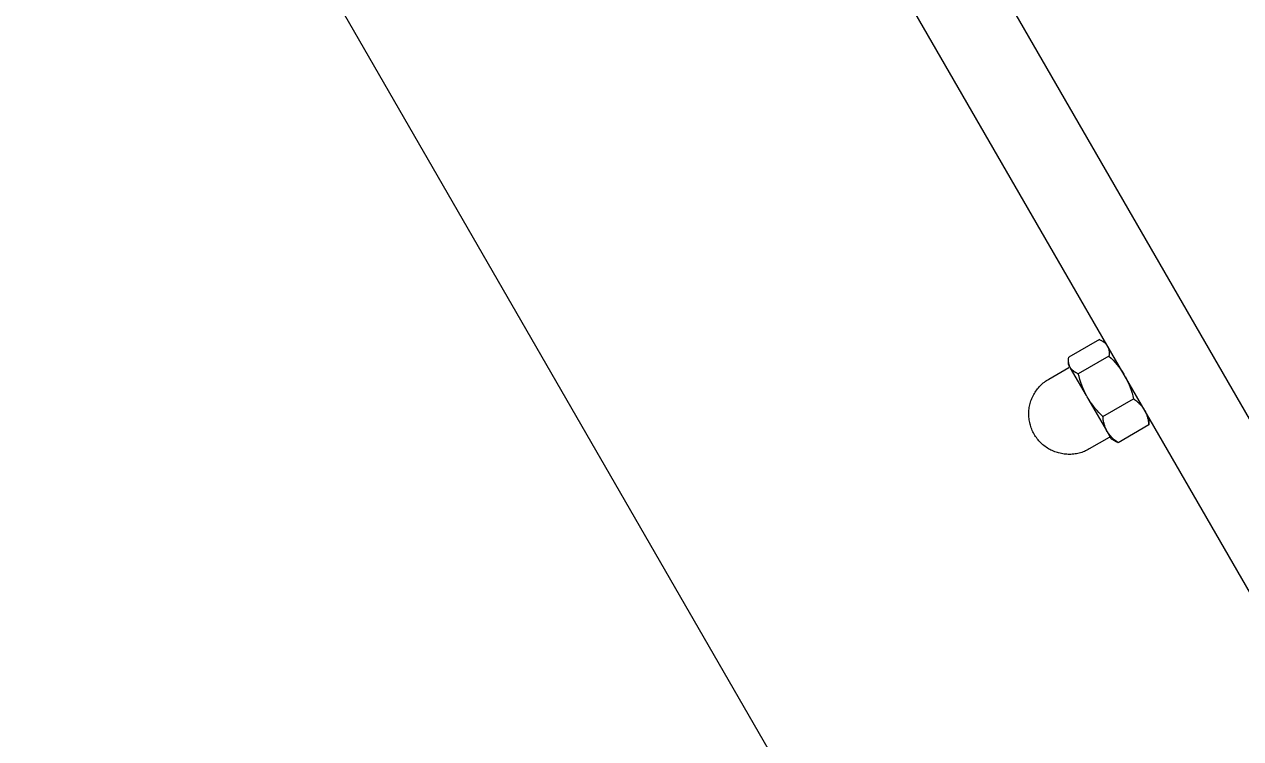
# Model space of a CAD drawing. Header units: inches. Extents: x -6 to 195, y -3 to 126.
# Drawn here: x 2.565 to 7.013, y 57.329 to 59.942 of the extents above; entities that cross this region are included whole.
import ezdxf

# ---------------------------------------------------------------- set-up
doc = ezdxf.new("R2010")
doc.units = ezdxf.units.IN
doc.layers.add('ZANO_R', color=7, linetype='Continuous', lineweight=0)
doc.layers.add('ZANO_W', color=1, linetype='Continuous', lineweight=0)
doc.styles.get("Standard").update_dxf_attribs({"font": 'arial.ttf'})
doc.dimstyles.new('amerykanie', dxfattribs={"dimtxt": 50, "dimasz": 50, "dimexe": 0.5, "dimexo": 0.5, "dimgap": 1, "dimtad": 1, "dimdec": 0, "dimzin": 0, "dimlunit": 5, "dimtxsty": 'Standard', "dimcen": 0.09, "dimclrd": 1, "dimclre": 1, "dimclrt": 1, "dimazin": 0, "dimtfac": 1, "dimtdec": 0, "dimtmove": 0, "dimatfit": 3, "dimfxl": 1, "dimtzin": 0, "dimarcsym": 1})

# ---------------------------------------------------------------- blocks, each defined once
blk = doc.blocks.new('*D380')
at = {"layer": 'ZANO_W', "color": 1, "lineweight": -2}
for p, q in [((11.4782, 46.5602), (14.3373, 41.6055)), ((73.8562, 46.5465), (70.9949, 41.5931))]:
    blk.add_line(p, q, dxfattribs=at)
blk.add_arc((42.6553, -7.4676), 57.1576, 60.98989, 118.98503, dxfattribs=at)
at = {"layer": 'ZANO_W', "color": 1}
for points in [[(14.8758, 42.6758), (15.0399, 42.3857), (14.0874, 42.0385)], [(70.2926, 42.3736), (70.4568, 42.6637), (71.245, 42.026)]]:
    blk.add_solid(points, dxfattribs=at)
at = {"layer": 'ZANO_W', "color": 1, "insert": (42.6681, 51.0302), "char_height": 1.625, "attachment_point": 5, "rotation": 359.9875}
blk.add_mtext("60%%d0'", dxfattribs=at)
blk = doc.blocks.new('*D383')
at = {"layer": 'ZANO_W', "color": 1, "lineweight": -2}
for p, q in [((3.0918, 62.2982), (-3.4798, 58.506)), ((-2.5469, 57.8898), (5.3084, 44.2771)), ((11.9467, 46.9533), (5.3751, 43.1611))]:
    blk.add_line(p, q, dxfattribs=at)
at = {"layer": 'ZANO_W', "color": 1}
for points in [[(-2.4026, 57.9731), (-2.6913, 57.8065), (-3.0467, 58.7559)], [(5.164, 44.1938), (5.4527, 44.3604), (5.8082, 43.411)]]:
    blk.add_solid(points, dxfattribs=at)
at = {"layer": 'ZANO_W', "color": 1, "insert": (2.5415, 51.7533), "char_height": 1.625, "attachment_point": 5, "rotation": 299.9875}
blk.add_mtext('17 11/16', dxfattribs=at)

msp = doc.modelspace()

# ---------------------------------------------------------------- linework, layer by layer
at = {"layer": 'ZANO_R'}
for p, q in [((4.47918, 62.94243), (13.17966, 47.86515)), ((12.79684, 47.89839), (4.33548, 62.56131)), ((2.76688, 61.65614), (11.22824, 46.99322)), ((6.49612, 58.78894), (6.38408, 58.72429)), ((6.49612, 58.78894), (6.49798, 58.78823)), ((6.49798, 58.78823), (6.49983, 58.78747)), ((6.49983, 58.78747), (6.50165, 58.78664)), ((6.50165, 58.78664), (6.50343, 58.78576)), ((6.50343, 58.78576), (6.50519, 58.78481)), ((6.50519, 58.78481), (6.50692, 58.78381)), ((6.50692, 58.78381), (6.50861, 58.78275)), ((6.50861, 58.78275), (6.51027, 58.78164)), ((6.50975, 58.78197), (6.51969, 58.77623)), ((6.51027, 58.78164), (6.51189, 58.78048)), ((6.51189, 58.78048), (6.51347, 58.77926)), ((6.51347, 58.77926), (6.51501, 58.77798)), ((6.51501, 58.77798), (6.51651, 58.77666)), ((6.51651, 58.77666), (6.51796, 58.77529)), ((6.51796, 58.77529), (6.51937, 58.77388)), ((6.51937, 58.77388), (6.52072, 58.77241)), ((6.52072, 58.77241), (6.52203, 58.77091)), ((6.52203, 58.77091), (6.52329, 58.76936)), ((6.52329, 58.76936), (6.5245, 58.76777)), ((6.52696, 58.76343), (6.52773, 58.7615)), ((6.52773, 58.7615), (6.52845, 58.75955)), ((6.52845, 58.75955), (6.52909, 58.75757)), ((6.52909, 58.75757), (6.52967, 58.75558)), ((6.52967, 58.75558), (6.53017, 58.75356)), ((6.38315, 58.71326), (6.38322, 58.7152)), ((6.38316, 58.71132), (6.38315, 58.71326)), ((6.38323, 58.70939), (6.38316, 58.71132)), ((6.38319, 58.71088), (6.38322, 58.71265)), ((6.38322, 58.70912), (6.38319, 58.71088)), ((6.38322, 58.7152), (6.38335, 58.71713)), ((6.38329, 58.71006), (6.38329, 58.71238)), ((6.38335, 58.71713), (6.38356, 58.71906)), ((6.38354, 58.71906), (6.38408, 58.72429)), ((6.53082, 58.72879), (6.41879, 58.66414)), ((6.53017, 58.75356), (6.53061, 58.75153)), ((6.53061, 58.75153), (6.53098, 58.74948)), ((6.53115, 58.73085), (6.53082, 58.72879)), ((6.53082, 58.72879), (6.53851, 58.72137)), ((6.53098, 58.74948), (6.53128, 58.74743)), ((6.53142, 58.73291), (6.53115, 58.73085)), ((6.53128, 58.74743), (6.53152, 58.74536)), ((6.53161, 58.73498), (6.53142, 58.73291)), ((6.53152, 58.74536), (6.53168, 58.74329)), ((6.53173, 58.73705), (6.53161, 58.73498)), ((6.53168, 58.74329), (6.53176, 58.74121)), ((6.53178, 58.73913), (6.53173, 58.73705)), ((6.53176, 58.74121), (6.53178, 58.73913)), ((6.53851, 58.72137), (6.54595, 58.71369)), ((6.54595, 58.71369), (6.55313, 58.70578)), ((6.31148, 58.64472), (6.38412, 58.68663)), ((6.38331, 58.70735), (6.38322, 58.70912)), ((6.38336, 58.70745), (6.38323, 58.70939)), ((6.38329, 58.69752), (6.38329, 58.70758)), ((6.38832, 58.6888), (6.38329, 58.69752)), ((6.38346, 58.70559), (6.38331, 58.70735)), ((6.38357, 58.70552), (6.38336, 58.70745)), ((6.38367, 58.70384), (6.38346, 58.70559)), ((6.38384, 58.7036), (6.38357, 58.70552)), ((6.38394, 58.70209), (6.38367, 58.70384)), ((6.38417, 58.70169), (6.38384, 58.7036)), ((6.38427, 58.70036), (6.38394, 58.70209)), ((6.38412, 58.68663), (6.38623, 58.69225)), ((6.38458, 58.6998), (6.38417, 58.70169)), ((6.38466, 58.69864), (6.38427, 58.70036)), ((6.38505, 58.69792), (6.38458, 58.6998)), ((6.3851, 58.69693), (6.38466, 58.69864)), ((6.38558, 58.69605), (6.38505, 58.69792)), ((6.38561, 58.69524), (6.3851, 58.69693)), ((6.38618, 58.69421), (6.38558, 58.69605)), ((6.38685, 58.69239), (6.38618, 58.69421)), ((6.38757, 58.69059), (6.38685, 58.69239)), ((6.3882, 58.68912), (6.38736, 58.69083)), ((6.38836, 58.68882), (6.38757, 58.69059)), ((6.38925, 58.68718), (6.38835, 58.68881)), ((6.39029, 58.68547), (6.38929, 58.68712)), ((6.39039, 58.68521), (6.39025, 58.68545)), ((6.39149, 58.68374), (6.3903, 58.68548)), ((6.39145, 58.68382), (6.3904, 58.6853)), ((6.44879, 58.58401), (6.39049, 58.68505)), ((6.39254, 58.68238), (6.39145, 58.68382)), ((6.39369, 58.68098), (6.39254, 58.68238)), ((6.39424, 58.68037), (6.39305, 58.68172)), ((6.39488, 58.67962), (6.39369, 58.68098)), ((6.39547, 58.67906), (6.39424, 58.68037)), ((6.39612, 58.6783), (6.39488, 58.67962)), ((6.39675, 58.67779), (6.39547, 58.67906)), ((6.39741, 58.67702), (6.39612, 58.6783)), ((6.39806, 58.67656), (6.39675, 58.67779)), ((6.39873, 58.67579), (6.39741, 58.67702)), ((6.39942, 58.67538), (6.39806, 58.67656)), ((6.4001, 58.67461), (6.39873, 58.67579)), ((6.40082, 58.67424), (6.39942, 58.67538)), ((6.40152, 58.67347), (6.4001, 58.67461)), ((6.40225, 58.67315), (6.40082, 58.67424)), ((6.40296, 58.67238), (6.40152, 58.67347)), ((6.40372, 58.67211), (6.40225, 58.67315)), ((6.40445, 58.67135), (6.40296, 58.67238)), ((6.40522, 58.67112), (6.40372, 58.67211)), ((6.40597, 58.67036), (6.40445, 58.67135)), ((6.40675, 58.67017), (6.40522, 58.67112)), ((6.40752, 58.66943), (6.40597, 58.67036)), ((6.40831, 58.66928), (6.40675, 58.67017)), ((6.40911, 58.66856), (6.40752, 58.66943)), ((6.41072, 58.66774), (6.40911, 58.66856)), ((6.41236, 58.66697), (6.41072, 58.66774)), ((6.41403, 58.66627), (6.41236, 58.66697)), ((6.41879, 58.66414), (6.41404, 58.66628)), ((6.55313, 58.70578), (6.56006, 58.69763)), ((6.56006, 58.69763), (6.56671, 58.68927)), ((6.56671, 58.68927), (6.57309, 58.68069)), ((6.57309, 58.68069), (6.57918, 58.67191)), ((6.57918, 58.67191), (6.58499, 58.66293)), ((6.27972, 58.62007), (6.2833, 58.62361)), ((6.2833, 58.62361), (6.28701, 58.62703)), ((6.28701, 58.62703), (6.29083, 58.63032)), ((6.29083, 58.63032), (6.29476, 58.63348)), ((6.29476, 58.63348), (6.29879, 58.6365)), ((6.29879, 58.6365), (6.30293, 58.63939)), ((6.30293, 58.63939), (6.30716, 58.64213)), ((6.30716, 58.64213), (6.31148, 58.64472)), ((6.42143, 58.6535), (6.41879, 58.66414)), ((6.42443, 58.64294), (6.42143, 58.6535)), ((6.42779, 58.6325), (6.42443, 58.64294)), ((6.4315, 58.62218), (6.42779, 58.6325)), ((6.43556, 58.61199), (6.4315, 58.62218)), ((6.59087, 58.65276), (6.59577, 58.64322)), ((6.59577, 58.64322), (6.60035, 58.63352)), ((6.60035, 58.63352), (6.60461, 58.62368)), ((6.60461, 58.62368), (6.60855, 58.6137)), ((6.24921, 58.57415), (6.25125, 58.57876)), ((6.25125, 58.57876), (6.25344, 58.5833)), ((6.25344, 58.5833), (6.25578, 58.58776)), ((6.25578, 58.58776), (6.25828, 58.59214)), ((6.25828, 58.59214), (6.26093, 58.59644)), ((6.26093, 58.59644), (6.26371, 58.60063)), ((6.26371, 58.60063), (6.26665, 58.60474)), ((6.26665, 58.60474), (6.26972, 58.60873)), ((6.26972, 58.60873), (6.27292, 58.61263)), ((6.27292, 58.61263), (6.27626, 58.61641)), ((6.27626, 58.61641), (6.27972, 58.62007)), ((6.43997, 58.60194), (6.43556, 58.61199)), ((6.44472, 58.59205), (6.43997, 58.60194)), ((6.44979, 58.58232), (6.44472, 58.59205)), ((6.45165, 58.57905), (6.44977, 58.58231)), ((6.45698, 58.57039), (6.45165, 58.57905)), ((6.60855, 58.6137), (6.61215, 58.6036)), ((6.61215, 58.6036), (6.61541, 58.59339)), ((6.61541, 58.59339), (6.61834, 58.58307)), ((6.61834, 58.58307), (6.62092, 58.57266)), ((6.23825, 58.5303), (6.2388, 58.53532)), ((6.2388, 58.53532), (6.23951, 58.54031)), ((6.23951, 58.54031), (6.2404, 58.54527)), ((6.2404, 58.54527), (6.24145, 58.5502)), ((6.24145, 58.5502), (6.24267, 58.55509)), ((6.24267, 58.55509), (6.24406, 58.55994)), ((6.24406, 58.55994), (6.24562, 58.56473)), ((6.24562, 58.56473), (6.24733, 58.56947)), ((6.24733, 58.56947), (6.24921, 58.57415)), ((6.52264, 58.45604), (6.45472, 58.57373)), ((6.46258, 58.5619), (6.45698, 58.57039)), ((6.46845, 58.55359), (6.46258, 58.5619)), ((6.47458, 58.54547), (6.46845, 58.55359)), ((6.48096, 58.53755), (6.47458, 58.54547)), ((6.48759, 58.52984), (6.48096, 58.53755)), ((6.50889, 58.50801), (6.62092, 58.57266)), ((6.62092, 58.57266), (6.62465, 58.57013)), ((6.62465, 58.57013), (6.62829, 58.56747)), ((6.62829, 58.56747), (6.63184, 58.56468)), ((6.63184, 58.56468), (6.63529, 58.56178)), ((6.63529, 58.56178), (6.63864, 58.55877)), ((6.63864, 58.55877), (6.64189, 58.55564)), ((6.64189, 58.55564), (6.64503, 58.5524)), ((6.64503, 58.5524), (6.64806, 58.54906)), ((6.64806, 58.54906), (6.65097, 58.54562)), ((6.65097, 58.54562), (6.65376, 58.54208)), ((6.65376, 58.54208), (6.65643, 58.53844)), ((6.65643, 58.53844), (6.65898, 58.53472)), ((6.23764, 58.5152), (6.23767, 58.52024)), ((6.23779, 58.51016), (6.23764, 58.5152)), ((6.23767, 58.52024), (6.23788, 58.52528)), ((6.2381, 58.50513), (6.23779, 58.51016)), ((6.23788, 58.52528), (6.23825, 58.5303)), ((6.23859, 58.50011), (6.2381, 58.50513)), ((6.23924, 58.49511), (6.23859, 58.50011)), ((6.24007, 58.49014), (6.23924, 58.49511)), ((6.24107, 58.4852), (6.24007, 58.49014)), ((6.49445, 58.52234), (6.48759, 58.52984)), ((6.50156, 58.51506), (6.49445, 58.52234)), ((6.50889, 58.50801), (6.50156, 58.51506)), ((6.50919, 58.50359), (6.50889, 58.50801)), ((6.50964, 58.49917), (6.50919, 58.50359)), ((6.51025, 58.49478), (6.50964, 58.49917)), ((6.511, 58.49041), (6.51025, 58.49478)), ((6.51191, 58.48607), (6.511, 58.49041)), ((6.66251, 58.52861), (6.66446, 58.52454)), ((6.66446, 58.52454), (6.66628, 58.52042)), ((6.66628, 58.52042), (6.66795, 58.51623)), ((6.66795, 58.51623), (6.66948, 58.51198)), ((6.66948, 58.51198), (6.67086, 58.50769)), ((6.67086, 58.50769), (6.67209, 58.50335)), ((6.67209, 58.50335), (6.67317, 58.49897)), ((6.67317, 58.49897), (6.67411, 58.49456)), ((6.67411, 58.49456), (6.67489, 58.49012)), ((6.67489, 58.49012), (6.67552, 58.48565)), ((6.67711, 58.48852), (6.67704, 58.48555)), ((6.67711, 58.50343), (6.6771, 58.48852)), ((6.24223, 58.48029), (6.24107, 58.4852)), ((6.24356, 58.47543), (6.24223, 58.48029)), ((6.24506, 58.47062), (6.24356, 58.47543)), ((6.24672, 58.46586), (6.24506, 58.47062)), ((6.24854, 58.46116), (6.24672, 58.46586)), ((6.25052, 58.45652), (6.24854, 58.46116)), ((6.25266, 58.45195), (6.25052, 58.45652)), ((6.25495, 58.44746), (6.25266, 58.45195)), ((6.2574, 58.44306), (6.25495, 58.44746)), ((6.51296, 58.48176), (6.51191, 58.48607)), ((6.51417, 58.4775), (6.51296, 58.48176)), ((6.51552, 58.47327), (6.51417, 58.4775)), ((6.51701, 58.4691), (6.51552, 58.47327)), ((6.51865, 58.46497), (6.51701, 58.4691)), ((6.52043, 58.46091), (6.51865, 58.46497)), ((6.52235, 58.45691), (6.52043, 58.46091)), ((6.5244, 58.45298), (6.52235, 58.45691)), ((6.54052, 58.42504), (6.5244, 58.45298)), ((6.52883, 58.44614), (6.52629, 58.44985)), ((6.5315, 58.44251), (6.52883, 58.44614)), ((6.67631, 58.47667), (6.56428, 58.41202)), ((6.67552, 58.48565), (6.67599, 58.48117)), ((6.67599, 58.48117), (6.67631, 58.47667)), ((6.67665, 58.47962), (6.67631, 58.47667)), ((6.67689, 58.48258), (6.67665, 58.47962)), ((6.67704, 58.48555), (6.67689, 58.48258)), ((6.25999, 58.43873), (6.2574, 58.44306)), ((6.26273, 58.4345), (6.25999, 58.43873)), ((6.26562, 58.43037), (6.26273, 58.4345)), ((6.26864, 58.42633), (6.26562, 58.43037)), ((6.2718, 58.4224), (6.26864, 58.42633)), ((6.27509, 58.41858), (6.2718, 58.4224)), ((6.27851, 58.41488), (6.27509, 58.41858)), ((6.28205, 58.41129), (6.27851, 58.41488)), ((6.28571, 58.40783), (6.28205, 58.41129)), ((6.28949, 58.40449), (6.28571, 58.40783)), ((6.29339, 58.40129), (6.28949, 58.40449)), ((6.29738, 58.39822), (6.29339, 58.40129)), ((6.5317, 58.43089), (6.45906, 58.38897)), ((6.53429, 58.43899), (6.5315, 58.44251)), ((6.53791, 58.42943), (6.5317, 58.43089)), ((6.5372, 58.43555), (6.53429, 58.43899)), ((6.54022, 58.43222), (6.5372, 58.43555)), ((6.54335, 58.42899), (6.54022, 58.43222)), ((6.54052, 58.42504), (6.54071, 58.42472)), ((6.55358, 58.41729), (6.54071, 58.42472)), ((6.5466, 58.42587), (6.54335, 58.42899)), ((6.54994, 58.42287), (6.5466, 58.42587)), ((6.55339, 58.41997), (6.54994, 58.42287)), ((6.55693, 58.4172), (6.55339, 58.41997)), ((6.55381, 58.41716), (6.55358, 58.41729)), ((6.55377, 58.41709), (6.55621, 58.41578)), ((6.55621, 58.41578), (6.5587, 58.41453)), ((6.56056, 58.41455), (6.55693, 58.4172)), ((6.56147, 58.41325), (6.55871, 58.41456)), ((6.56428, 58.41202), (6.56056, 58.41455)), ((6.56428, 58.41202), (6.56147, 58.41325)), ((6.30149, 58.39529), (6.29738, 58.39822)), ((6.30568, 58.3925), (6.30149, 58.39529)), ((6.30998, 58.38985), (6.30568, 58.3925)), ((6.31436, 58.38736), (6.30998, 58.38985)), ((6.31882, 58.38501), (6.31436, 58.38736)), ((6.32336, 58.38282), (6.31882, 58.38501)), ((6.32797, 58.38078), (6.32336, 58.38282)), ((6.33265, 58.37891), (6.32797, 58.38078)), ((6.33739, 58.37719), (6.33265, 58.37891)), ((6.34218, 58.37564), (6.33739, 58.37719)), ((6.34703, 58.37425), (6.34218, 58.37564)), ((6.35192, 58.37303), (6.34703, 58.37425)), ((6.35685, 58.37197), (6.35192, 58.37303)), ((6.36181, 58.37108), (6.35685, 58.37197)), ((6.3668, 58.37037), (6.36181, 58.37108)), ((6.37182, 58.36982), (6.3668, 58.37037)), ((6.37684, 58.36945), (6.37182, 58.36982)), ((6.38188, 58.36925), (6.37684, 58.36945)), ((6.38692, 58.36922), (6.38188, 58.36925)), ((6.39196, 58.36936), (6.38692, 58.36922)), ((6.39699, 58.36967), (6.39196, 58.36936)), ((6.40201, 58.37016), (6.39699, 58.36967)), ((6.40701, 58.37082), (6.40201, 58.37016)), ((6.41198, 58.37164), (6.40701, 58.37082)), ((6.41692, 58.37264), (6.41198, 58.37164)), ((6.42183, 58.37381), (6.41692, 58.37264)), ((6.42669, 58.37514), (6.42183, 58.37381)), ((6.4315, 58.37663), (6.42669, 58.37514)), ((6.43626, 58.37829), (6.4315, 58.37663)), ((6.44096, 58.38012), (6.43626, 58.37829)), ((6.4456, 58.3821), (6.44096, 58.38012)), ((6.45017, 58.38423), (6.4456, 58.3821)), ((6.45466, 58.38653), (6.45017, 58.38423)), ((6.45906, 58.38897), (6.45466, 58.38653))]:
    msp.add_line(p, q, dxfattribs=at)

# ---------------------------------------------------------------- dimensions: what is measured, and where the dimension line sits
at = {"layer": 'ZANO_W'}
dim = msp.add_aligned_dim(p1=(3.5249, 62.54811), p2=(12.37982, 47.2032), distance=-7.58731, dimstyle='amerykanie', override={"dimtxt": 1.625, "dimasz": 1, "dimgap": 0.5, "dimdec": 4, "dimaunit": 1, "dimadec": 1, "dimtdec": 4, "dimtmove": 1, "dimfrac": 2}, dxfattribs=at)
dim.commit()
dim.dimension.update_dxf_attribs({"geometry": '*D383', "text_midpoint": (2.54153, 51.75329)})
dim = msp.add_angular_dim_2l(base=(52.59297, 48.81942), line1=((74.10627, 46.97947), (82.57405, 61.63868)), line2=((2.76688, 61.65614), (11.22824, 46.99322)), dimstyle='amerykanie', override={"dimtxt": 1.625, "dimasz": 1, "dimgap": 0.5, "dimdec": 4, "dimaunit": 1, "dimadec": 1, "dimtdec": 4, "dimtmove": 1, "dimfrac": 2}, dxfattribs=at)
dim.commit()
dim.dimension.update_dxf_attribs({"geometry": '*D380', "text_midpoint": (42.66814, 51.03015)})

doc.saveas('drawing.dxf')
